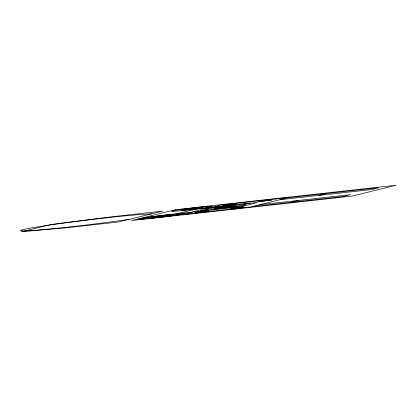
<?xml version="1.0" encoding="UTF-8"?>
<svg xmlns="http://www.w3.org/2000/svg" width="417" height="417" viewBox="0 0 417 417"><rect width="100%" height="100%" fill="white"/><g stroke="black" fill="none" stroke-linecap="round" stroke-linejoin="round"><path stroke-width="0.63" d="M192.915 211.789L208.245 208.01M192.472 212.076L182.682 214.484L250.534 206.962L288.825 197.528L220.974 205.055L211.033 207.499L195.375 209.235L176.964 213.77L192.623 212.034M242.454 206.3L257.643 202.558L252.045 202.98A38.239 1.334 -6.9 0 0 215.339 207.072L208.02 208.067M234.536 209.136L237.482 208.411M275.773 198.977L278.718 198.252M291.149 202.261L298.509 200.447M319.13 195.364L326.495 193.551M129.588 219.259L127.774 219.535A68.279 2.382 -6.9 0 1 33.193 230.413L24.858 230.867A68.279 2.382 -6.9 0 1 35.935 227.161L48.852 225.17A68.279 2.382 -6.9 0 1 143.432 214.296L151.522 213.853M242.611 206.264L235.292 207.254A38.239 1.334 -6.9 0 1 198.586 211.351L192.988 211.768M287.349 197.893L378.683 187.765L371.323 189.579L279.984 199.707M259.369 204.783L350.702 194.661L343.337 196.475L252.004 206.597M214.63 207.411L221.338 206.613L214.63 207.411M222.907 205.55L228.031 205.216L236.293 203.976L222.907 205.55M195.015 212.42L194.76 212.514L208.318 210.882L195.015 212.42M200.702 210.84L207.353 210.069L200.702 210.84M229.407 207.661L236.058 206.889L229.407 207.661M230.241 208.516L229.991 208.604L243.544 206.973L230.241 208.516M243.403 204.21L250.054 203.444L243.403 204.21M258.337 201.604L258.045 201.698L271.451 200.097L258.337 201.604M50.848 224.513L21.392 231.769L66.22 227.797L118.412 222.011L162.594 211.127L110.406 216.913L50.848 224.513M175.64 209.678L131.459 220.562L351.969 196.115L396.15 185.231L175.64 209.678M219.613 208.203A10.925 0.381 -6.9 0 0 236.006 205.899A10.925 0.381 -6.9 0 0 219.863 207.51A10.925 0.381 -6.9 0 0 219.613 208.203M214.76 209.079A20.485 0.714 -6.9 0 0 245.493 204.752A20.485 0.714 -6.9 0 0 215.224 207.775A20.485 0.714 -6.9 0 0 214.76 209.079M179.107 210.924A20.485 0.714 -6.9 0 0 212.17 206.498A20.485 0.714 -6.9 0 0 185.122 208.969A20.485 0.714 -6.9 0 0 179.107 210.924M150.156 218.362A23.216 0.808 -6.9 0 0 184.986 213.462A23.216 0.808 -6.9 0 0 150.683 216.887A23.216 0.808 -6.9 0 0 150.156 218.362M156.396 217.236A10.925 0.381 -6.9 0 0 172.789 214.932A10.925 0.381 -6.9 0 0 156.646 216.543A10.925 0.381 -6.9 0 0 156.396 217.236M151.543 218.112A20.485 0.714 -6.9 0 0 182.276 213.785A20.485 0.714 -6.9 0 0 152.007 216.809A20.485 0.714 -6.9 0 0 151.543 218.112M186.587 209.798A10.925 0.381 -6.9 0 0 202.98 207.494A10.925 0.381 -6.9 0 0 186.837 209.105A10.925 0.381 -6.9 0 0 186.587 209.798"/></g></svg>
